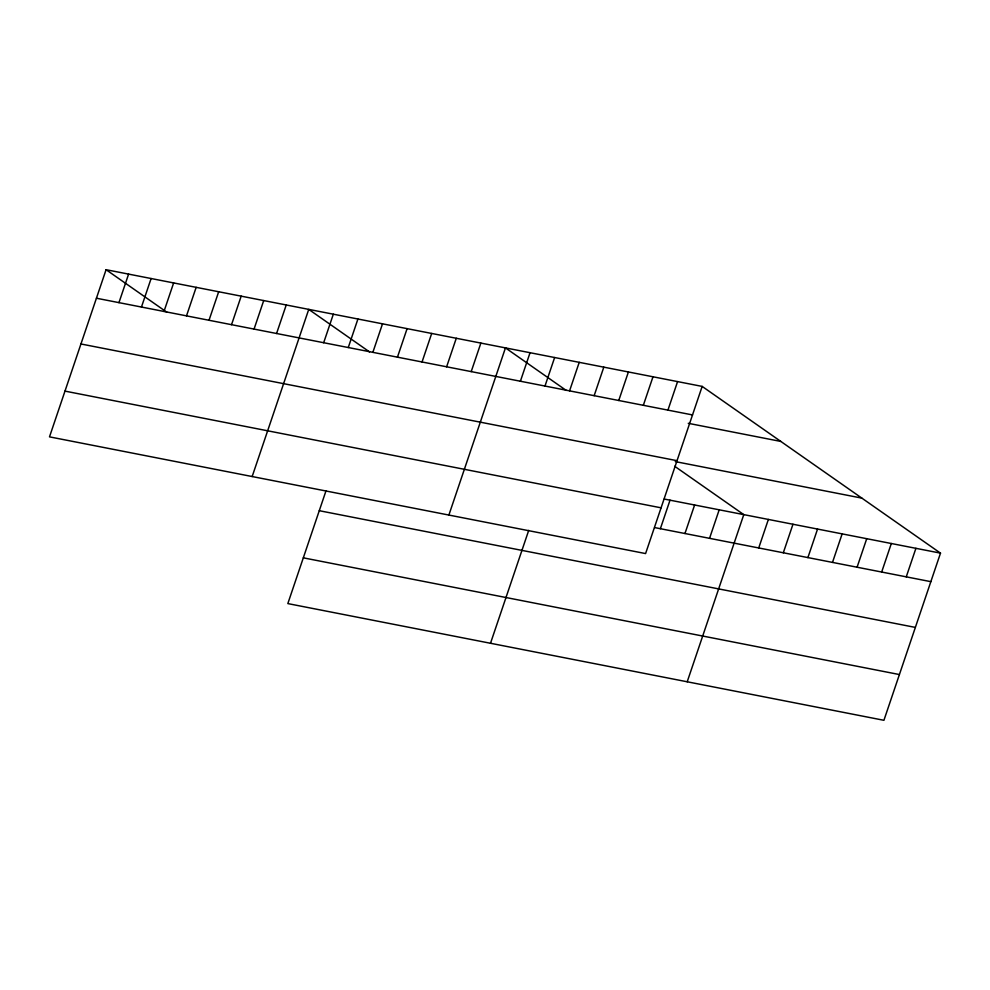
<?xml version="1.0" encoding="UTF-8"?>
<svg xmlns="http://www.w3.org/2000/svg" width="990" height="990" viewBox="0 0 990 990"><rect width="100%" height="100%" fill="white"/><g stroke="black" fill="none" stroke-linecap="round" stroke-linejoin="round"><path stroke-width="1.49" d="M106.079 269.701L49.5 436.862L645.591 553.571L702.17 386.409L106.079 269.701L166.852 312.221M118.949 302.643L128.601 274.119M141.459 307.048L151.111 278.524M163.981 311.454L173.634 282.93M186.504 315.86L196.156 287.347M209.014 320.277L218.679 291.753M231.536 324.683L241.189 296.159M254.059 329.088L263.711 300.564M276.569 333.506L286.234 304.982M252.165 476.536L308.744 309.387L369.518 351.908M323.68 342.726L333.333 314.201M348.27 347.539L357.922 319.015M372.859 352.353L382.511 323.829M326.044 490.693L287.83 603.591L883.922 720.299L940.5 553.138L702.17 386.409M397.448 357.167L407.1 328.643M422.037 361.981L431.69 333.457M446.626 366.795L456.279 338.271M471.215 371.609L480.868 343.085M448.878 515.06L505.457 347.898L566.231 390.419M520.394 381.237L530.046 352.712M544.983 386.05L554.635 357.526M569.572 390.864L579.224 362.34M490.508 643.265L528.722 530.368M594.161 395.678L603.813 367.154M618.75 400.492L628.403 371.968M643.339 405.306L652.992 376.782M667.928 410.12L677.581 381.596M660.367 528.71L670.02 500.185M684.956 533.523L694.609 504.999M709.545 538.337L719.198 509.813M687.209 681.776L743.787 514.627L674.673 466.278M758.724 547.965L768.376 519.441M783.313 552.779L792.965 524.255M807.902 557.593L817.554 529.068M832.491 562.407L842.144 533.882M857.08 567.221L866.733 538.696M881.669 572.034L891.322 543.51M906.258 576.848L915.911 548.324M96.426 298.225L692.517 414.934M688.248 423.312L780.813 441.429M80.945 343.976L677.024 460.684M675.267 461.588L861.845 498.118M664.24 499.047L940.5 553.138M64.981 391.112L661.073 507.821M654.588 527.571L930.848 581.662M319.275 510.704L915.366 627.413M303.324 557.84L899.403 674.549"/></g></svg>
